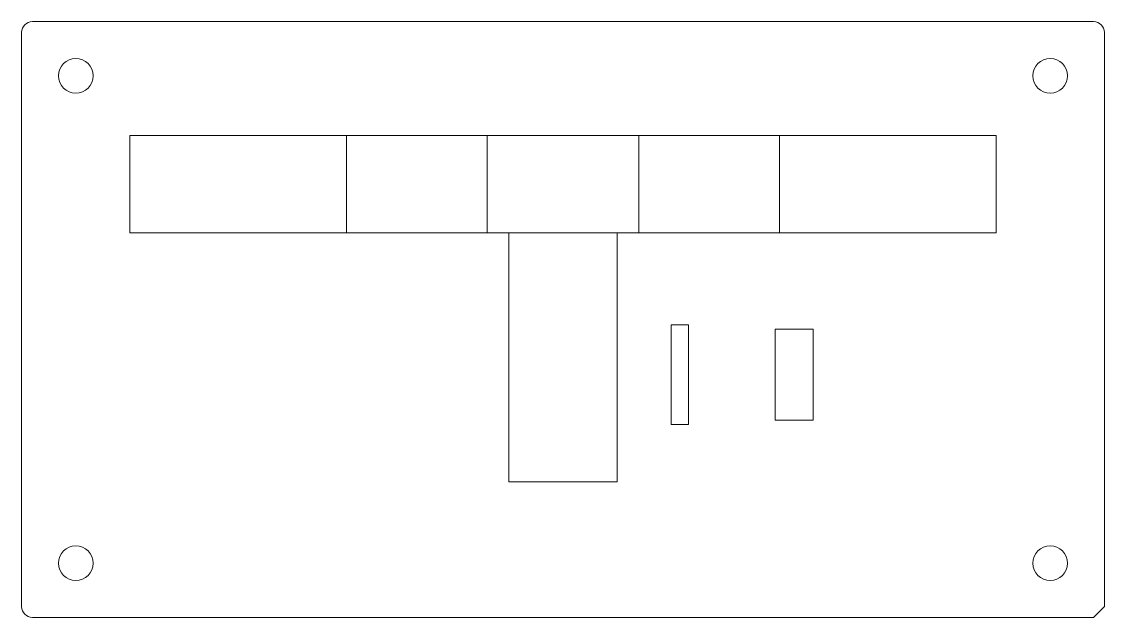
# Model space of a CAD drawing. Header units: millimetres. Extents: x 0 to 100, y 0 to 55.
import ezdxf

# ---------------------------------------------------------------- set-up
doc = ezdxf.new("R2010")
doc.units = ezdxf.units.MM
doc.layers.get('0').update_dxf_attribs({"linetype": 'CONTINUOUS', "lineweight": 0})
for name, color, linetype, lineweight in [('1a top segment', 5, 'CONTINUOUS', 0), ('2a top dot', 3, 'CONTINUOUS', 0), ('3a middle', 6, 'CONTINUOUS', 0)]:
    doc.layers.add(name, color=color, linetype=linetype, lineweight=lineweight)

msp = doc.modelspace()

# ---------------------------------------------------------------- linework, layer by layer
for p, q in [((1, 55), (99, 55)), ((0, 54), (0, 1)), ((100, 1), (100, 54)), ((99, 0), (100, 1)), ((1, 0), (99, 0)), ((25, 0), (25, 0))]:
    msp.add_line(p, q)
for centre in [(5, 50), (95, 50), (5, 5), (95, 5)]:
    msp.add_circle(centre, 1.6)
for centre, start, end in [((1, 54), 90, 180), ((99, 54), 0, 90), ((1, 1), 180, 270)]:
    msp.add_arc(centre, 1, start, end)
at = {"layer": '1a top segment'}
for p, q in [((10, 44.5), (90, 44.5)), ((10, 35.5), (10, 44.5)), ((90, 44.5), (90, 35.5)), ((90, 35.5), (10, 35.5))]:
    msp.add_line(p, q, dxfattribs=at)
at = {"layer": '2a top dot'}
for p, q in [((10, 44.5), (30, 44.5)), ((10, 35.5), (10, 44.5)), ((30, 44.5), (30, 35.5)), ((90, 44.5), (70, 44.5)), ((70, 44.5), (70, 35.5)), ((90, 35.5), (90, 44.5)), ((30, 35.5), (10, 35.5)), ((70, 35.5), (90, 35.5))]:
    msp.add_line(p, q, dxfattribs=at)
at = {"layer": '3a middle'}
for p, q in [((43, 44.5), (43, 35.5)), ((43, 44.5), (57, 44.5)), ((57, 44.5), (57, 35.5)), ((45, 35.5), (43, 35.5)), ((45, 12.5), (45, 35.5)), ((55, 35.5), (57, 35.5)), ((55, 35.5), (55, 12.5)), ((60, 27), (61.6, 27)), ((60, 17.8), (60, 27)), ((61.6, 27), (61.6, 17.8)), ((69.6, 26.6), (69.6, 18.2)), ((69.6, 26.6), (73.1, 26.6)), ((73.1, 26.6), (73.1, 18.2)), ((73.1, 18.2), (69.6, 18.2)), ((61.6, 17.8), (60, 17.8)), ((55, 12.5), (45, 12.5))]:
    msp.add_line(p, q, dxfattribs=at)

doc.saveas('drawing.dxf')
